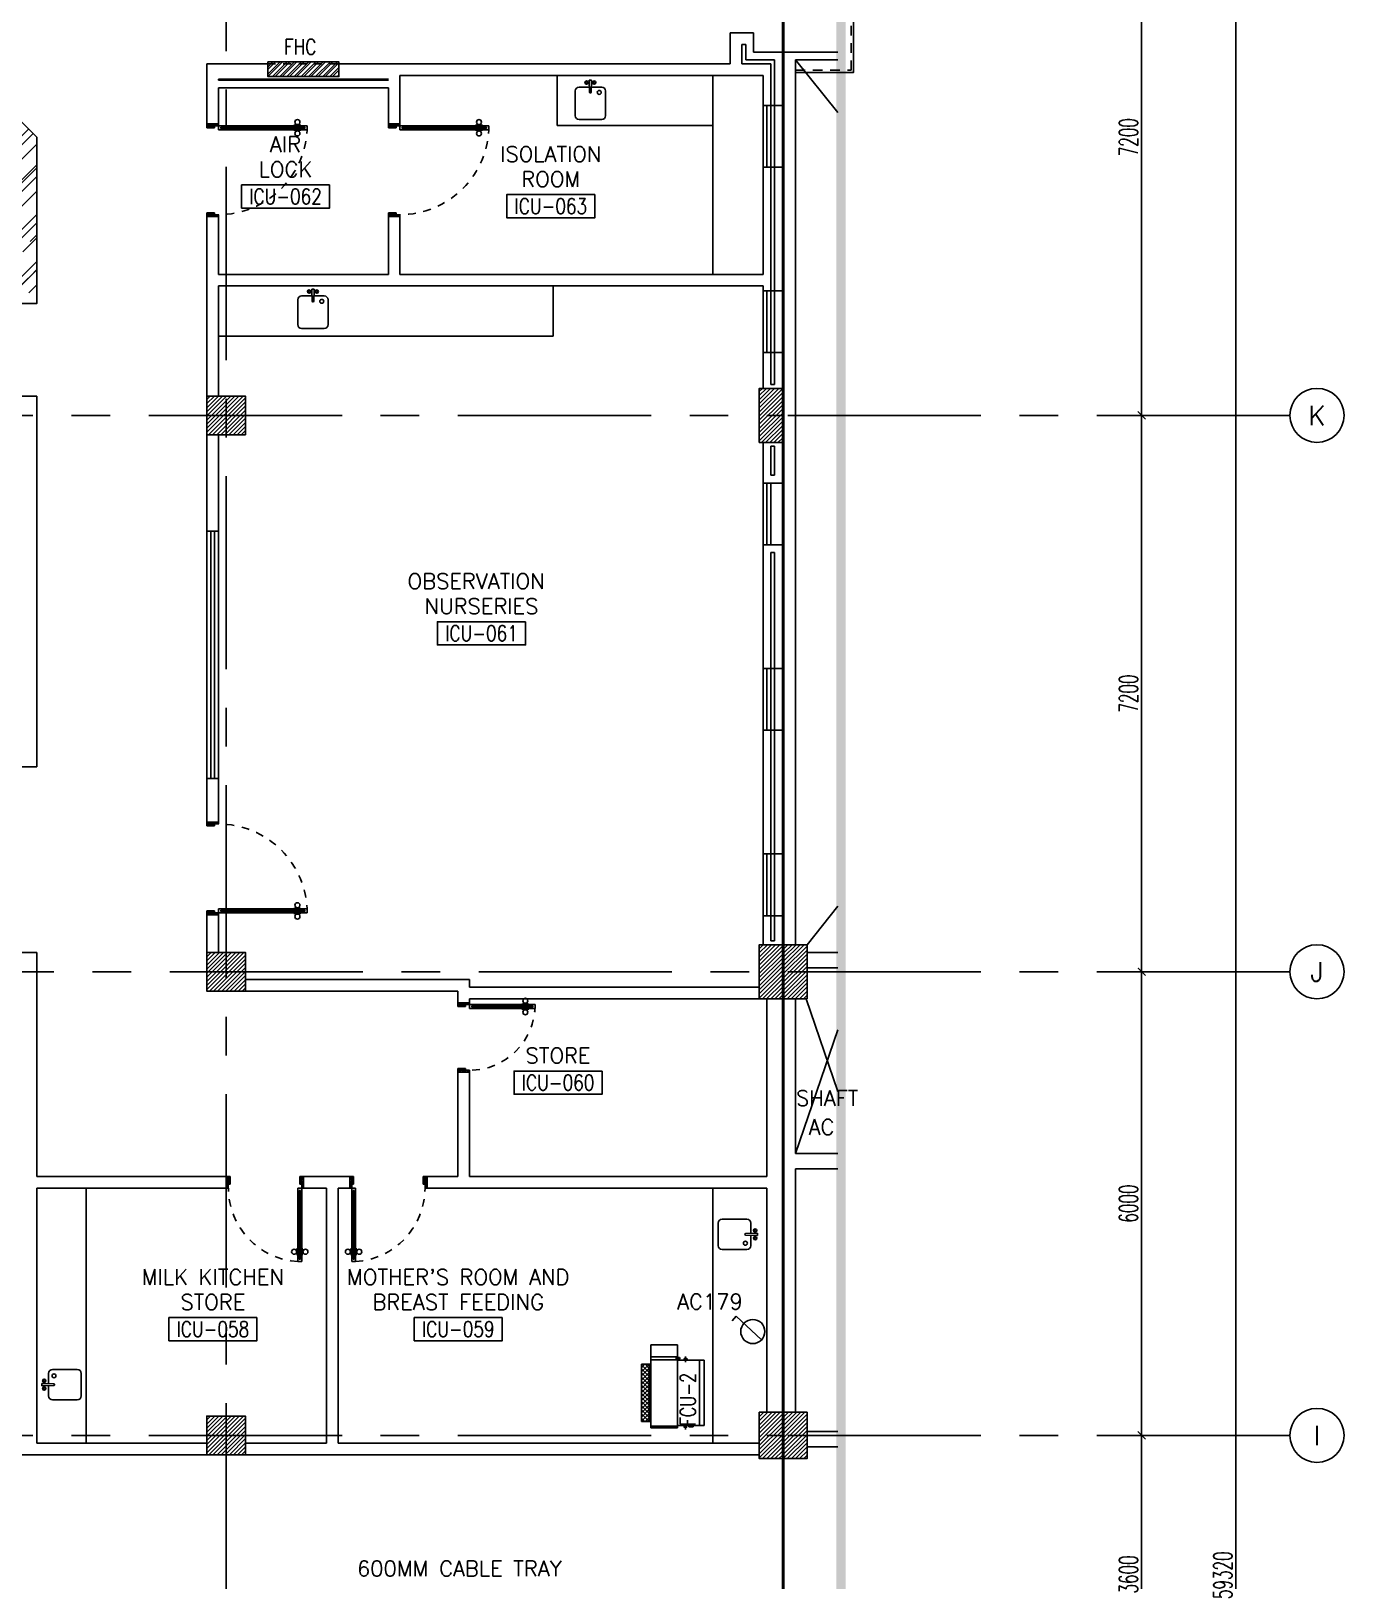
# Model space of a CAD drawing. Extents: x -0.4 to 91.9, y -1.1 to 78.4.
# Drawn here: x 74.86 to 91.86, y 35.1 to 55.15 of the extents above; entities that cross this region are included whole.
import ezdxf
from ezdxf.enums import TextEntityAlignment as Align

# ---------------------------------------------------------------- set-up
doc = ezdxf.new("R2010")
doc.units = 0
doc.header["$MEASUREMENT"] = 0
doc.header["$PDMODE"] = 34
for name, pattern in [('CENTER2', [1.125, 0.75, -0.125, 0.125, -0.125]), ('CENTERX2', [4, 2.5, -0.5, 0.5, -0.5]), ('HIDDEN', [0.375, 0.25, -0.125]), ('HIDDEN2', [0.1875, 0.125, -0.0625])]:
    doc.linetypes.add(name, pattern=pattern)
doc.layers.get('0').update_dxf_attribs({"color": 11, "linetype": 'CONTINUOUS'})
doc.layers.get('DEFPOINTS').update_dxf_attribs({"color": 11, "linetype": 'CONTINUOUS'})
for name, color, linetype in [('AX-CR', 11, 'CONTINUOUS'), ('AX-DIM', 11, 'CONTINUOUS'), ('AX-TXT', 11, 'CONTINUOUS'), ('AXES', 11, 'CENTERX2'), ('COL', 11, 'CONTINUOUS'), ('COUNTER', 11, 'CONTINUOUS'), ('DOOR', 11, 'CONTINUOUS'), ('E-SOCKETS', 4, 'CONTINUOUS'), ('E-TRAY', 2, 'CONTINUOUS'), ('ELEV', 11, 'CONTINUOUS'), ('FCU', 7, 'CONTINUOUS'), ('FHC', 11, 'CONTINUOUS'), ('HAT', 11, 'CONTINUOUS'), ('INSUL', 11, 'CONTINUOUS'), ('NON-MEDICAL', 11, 'CONTINUOUS'), ('RM-BOX', 11, 'CONTINUOUS'), ('RM-NAME', 11, 'CONTINUOUS'), ('RM-NO', 11, 'CONTINUOUS'), ('ROOF', 11, 'CONTINUOUS'), ('SHAFT', 11, 'CONTINUOUS'), ('STR', 11, 'CONTINUOUS'), ('TEXTN', 2, 'CONTINUOUS'), ('WALL', 11, 'CONTINUOUS'), ('WIN', 11, 'CONTINUOUS')]:
    doc.layers.add(name, color=color, linetype=linetype)
doc.styles.add('ROMANS', font='ROMANS.shx', dxfattribs={"width": 0.6})
doc.dimstyles.new('STANDARD in', dxfattribs={"dimtxt": 0.24, "dimasz": 0.1, "dimexe": 0.07, "dimexo": 0.05, "dimgap": 0.05, "dimtad": 1, "dimdec": 0, "dimlfac": 1000, "dimzin": 0, "dimdsep": 46, "dimtxsty": 'ROMANS', "dimblk": 'ARCHTICK', "dimcen": 0.05, "dimdle": 0.05, "dimclrd": 7, "dimclre": 7, "dimclrt": 2, "dimadec": 0, "dimazin": 0, "dimtfac": 1, "dimtdec": 0, "dimtmove": 2, "dimatfit": 3, "dimldrblk": 'ARCHTICK', "dimfxl": 0, "dimtolj": 1, "dimtzin": 0, "dimarcsym": 0})

# ---------------------------------------------------------------- blocks, each defined once
blk = doc.blocks.new('*X14')
at = {"color": 0}
for p, q in [((84179, 155509), (84660, 155990)), ((84179, 155562), (84607, 155990)), ((84179, 155615), (84554, 155990)), ((84179, 155668), (84501, 155990)), ((84179, 155721), (84448, 155990)), ((84179, 155774), (84395, 155990)), ((84179, 155827), (84342, 155990)), ((84179, 155880), (84289, 155990)), ((84179, 155933), (84236, 155990)), ((84179, 155986), (84183, 155990)), ((84213, 155490), (84679, 155956)), ((84266, 155490), (84679, 155903)), ((84319, 155490), (84679, 155850)), ((84372, 155490), (84679, 155796)), ((84426, 155490), (84679, 155743)), ((84479, 155490), (84679, 155690)), ((84532, 155490), (84679, 155637)), ((84585, 155490), (84679, 155584)), ((84638, 155490), (84679, 155531))]:
    blk.add_line(p, q, dxfattribs=at)
blk = doc.blocks.new('COL50')
at = {"layer": 'COL'}
blk.add_lwpolyline([(-250, 250), (-250, -250), (250, -250), (250, 250)], close=True, dxfattribs=at)
blk = doc.blocks.new('*X13')
at = {"color": 0}
for p, q in [((84179, 162721), (84648, 163190)), ((84179, 162774), (84595, 163190)), ((84179, 162827), (84542, 163190)), ((84179, 162880), (84489, 163190)), ((84179, 162933), (84436, 163190)), ((84179, 162986), (84383, 163190)), ((84179, 163039), (84330, 163190)), ((84179, 163092), (84277, 163190)), ((84179, 163145), (84224, 163190)), ((84201, 162690), (84679, 163168)), ((84254, 162690), (84679, 163115)), ((84307, 162690), (84679, 163062)), ((84360, 162690), (84679, 163009)), ((84413, 162690), (84679, 162956)), ((84466, 162690), (84679, 162903)), ((84519, 162690), (84679, 162850)), ((84572, 162690), (84679, 162797)), ((84625, 162690), (84679, 162744))]:
    blk.add_line(p, q, dxfattribs=at)
blk = doc.blocks.new('*X16')
at = {"color": 0}
for p, q in [((84179, 149516), (84653, 149990)), ((84179, 149569), (84600, 149990)), ((84179, 149622), (84547, 149990)), ((84179, 149675), (84494, 149990)), ((84179, 149728), (84441, 149990)), ((84179, 149781), (84388, 149990)), ((84179, 149834), (84335, 149990)), ((84179, 149887), (84282, 149990)), ((84179, 149940), (84229, 149990)), ((84206, 149490), (84679, 149963)), ((84259, 149490), (84679, 149910)), ((84312, 149490), (84679, 149857)), ((84365, 149490), (84679, 149804)), ((84418, 149490), (84679, 149751)), ((84471, 149490), (84679, 149698)), ((84524, 149490), (84679, 149645)), ((84577, 149490), (84679, 149592)), ((84630, 149490), (84679, 149539))]:
    blk.add_line(p, q, dxfattribs=at)
blk = doc.blocks.new('RM1')
at = {"layer": 'RM-BOX'}
blk.add_lwpolyline([(570, -200), (-570, -200), (-570, -500), (570, -500)], close=True, dxfattribs=at)
at = {"layer": 'RM-NAME', "style": 'ROMANS'}
for tag, p in [('ROOMNAME1', (0, 324)), ('ROOMNAME2', (0, 0))]:
    blk.add_attdef(tag, text='', height=200, dxfattribs=at).set_placement(p, align=Align.MIDDLE)
at = {"layer": 'RM-NO', "style": 'ROMANS', "width": 0.8}
blk.add_attdef('ROOMNO', text='', height=200, dxfattribs=at).set_placement((0, -350), align=Align.MIDDLE)
blk = doc.blocks.new('_ARCHTICK')
at = {"color": 0, "linetype": 'ByBlock', "const_width": 0.15}
blk.add_lwpolyline([(-0.5, -0.5), (0.5, 0.5)], dxfattribs=at)
blk = doc.blocks.new('*D143')
at = {"layer": 'AX-DIM', "color": 7, "lineweight": -2, "ltscale": 0.3}
for p, q in [((88.617, 64.82), (90.53, 64.82)), ((90.46, 64.87), (90.46, 5.45)), ((86.18, 5.5), (90.53, 5.5))]:
    blk.add_line(p, q, dxfattribs=at)
at = {"layer": 'DEFPOINTS', "color": 0, "ltscale": 0.3}
for p in [(88.567, 64.82), (86.13, 5.5), (90.46, 5.5)]:
    blk.add_point(p, dxfattribs=at)
at = {"layer": 'AX-DIM', "color": 7, "lineweight": -2, "ltscale": 0.3, "xscale": 0.1, "yscale": 0.1, "zscale": 0.1}
for p, rotation in [((90.46, 64.82), 90), ((90.46, 5.5), 270)]:
    blk.add_blockref('_ARCHTICK', p, dxfattribs=dict(at, rotation=rotation))
at = {"layer": 'AX-DIM', "color": 2, "ltscale": 0.3, "insert": (90.29, 35.16), "char_height": 0.24, "attachment_point": 5, "rotation": 90, "style": 'ROMANS'}
blk.add_mtext('\\A1;59320', dxfattribs=at)
blk = doc.blocks.new('*D138')
at = {"layer": 'AX-DIM', "color": 7, "lineweight": -2, "ltscale": 0.3}
for p, q in [((88.89, 42.97), (89.31, 42.97)), ((89.24, 43.02), (89.24, 36.92)), ((88.89, 36.97), (89.31, 36.97))]:
    blk.add_line(p, q, dxfattribs=at)
at = {"layer": 'DEFPOINTS', "color": 0, "ltscale": 0.3}
for p in [(88.84, 42.97), (88.84, 36.97), (89.24, 36.97)]:
    blk.add_point(p, dxfattribs=at)
at = {"layer": 'AX-DIM', "color": 7, "lineweight": -2, "ltscale": 0.3, "xscale": 0.1, "yscale": 0.1, "zscale": 0.1}
for p, rotation in [((89.24, 42.97), 90), ((89.24, 36.97), 270)]:
    blk.add_blockref('_ARCHTICK', p, dxfattribs=dict(at, rotation=rotation))
at = {"layer": 'AX-DIM', "color": 2, "ltscale": 0.3, "insert": (89.07, 39.97), "char_height": 0.24, "attachment_point": 5, "rotation": 90, "style": 'ROMANS'}
blk.add_mtext('\\A1;6000', dxfattribs=at)
blk = doc.blocks.new('AXR')
at = {"layer": 'AX-CR'}
blk.add_circle((350, 0), 350, dxfattribs=at)
at = {"layer": 'AX-TXT', "style": 'ROMANS'}
blk.add_attdef('AX', text='', height=250, dxfattribs=at).set_placement((350, 0), align=Align.MIDDLE)
blk = doc.blocks.new('*D134')
at = {"layer": 'AX-DIM', "color": 7, "lineweight": -2, "ltscale": 0.3}
for p, q in [((88.89, 36.97), (89.31, 36.97)), ((89.24, 37.02), (89.24, 33.32)), ((88.89, 33.37), (89.31, 33.37))]:
    blk.add_line(p, q, dxfattribs=at)
at = {"layer": 'DEFPOINTS', "color": 0, "ltscale": 0.3}
for p in [(88.84, 36.97), (88.84, 33.37), (89.24, 33.37)]:
    blk.add_point(p, dxfattribs=at)
at = {"layer": 'AX-DIM', "color": 7, "lineweight": -2, "ltscale": 0.3, "xscale": 0.1, "yscale": 0.1, "zscale": 0.1}
for p, rotation in [((89.24, 36.97), 90), ((89.24, 33.37), 270)]:
    blk.add_blockref('_ARCHTICK', p, dxfattribs=dict(at, rotation=rotation))
at = {"layer": 'AX-DIM', "color": 2, "ltscale": 0.3, "insert": (89.07, 35.17), "char_height": 0.24, "attachment_point": 5, "rotation": 90, "style": 'ROMANS'}
blk.add_mtext('\\A1;3600', dxfattribs=at)
blk = doc.blocks.new('*D131')
at = {"layer": 'AX-DIM', "color": 7, "lineweight": -2, "ltscale": 0.3}
for p, q in [((88.89, 57.37), (89.31, 57.37)), ((89.24, 57.42), (89.24, 50.12)), ((88.89, 50.17), (89.31, 50.17))]:
    blk.add_line(p, q, dxfattribs=at)
at = {"layer": 'DEFPOINTS', "color": 0, "ltscale": 0.3}
for p in [(88.84, 57.37), (88.84, 50.17), (89.24, 50.17)]:
    blk.add_point(p, dxfattribs=at)
at = {"layer": 'AX-DIM', "color": 7, "lineweight": -2, "ltscale": 0.3, "xscale": 0.1, "yscale": 0.1, "zscale": 0.1}
for p, rotation in [((89.24, 57.37), 90), ((89.24, 50.17), 270)]:
    blk.add_blockref('_ARCHTICK', p, dxfattribs=dict(at, rotation=rotation))
at = {"layer": 'AX-DIM', "color": 2, "ltscale": 0.3, "insert": (89.07, 53.77), "char_height": 0.24, "attachment_point": 5, "rotation": 90, "style": 'ROMANS'}
blk.add_mtext('\\A1;7200', dxfattribs=at)
blk = doc.blocks.new('*D130')
at = {"layer": 'AX-DIM', "color": 7, "lineweight": -2, "ltscale": 0.3}
for p, q in [((88.89, 50.17), (89.31, 50.17)), ((89.24, 50.22), (89.24, 42.92)), ((88.89, 42.97), (89.31, 42.97))]:
    blk.add_line(p, q, dxfattribs=at)
at = {"layer": 'DEFPOINTS', "color": 0, "ltscale": 0.3}
for p in [(88.84, 50.17), (88.84, 42.97), (89.24, 42.97)]:
    blk.add_point(p, dxfattribs=at)
at = {"layer": 'AX-DIM', "color": 7, "lineweight": -2, "ltscale": 0.3, "xscale": 0.1, "yscale": 0.1, "zscale": 0.1}
for p, rotation in [((89.24, 50.17), 90), ((89.24, 42.97), 270)]:
    blk.add_blockref('_ARCHTICK', p, dxfattribs=dict(at, rotation=rotation))
at = {"layer": 'AX-DIM', "color": 2, "ltscale": 0.3, "insert": (89.07, 46.57), "char_height": 0.24, "attachment_point": 5, "rotation": 90, "style": 'ROMANS'}
blk.add_mtext('\\A1;7200', dxfattribs=at)
blk = doc.blocks.new('DOOR90')
at = {"layer": 'DOOR', "color": 0, "linetype": 'ByBlock'}
for p, q in [((-150, 0), (-150, -25)), ((-150, 0), (0, 0)), ((0, -50), (0, 0)), ((-1000, -25), (-1000, -75)), ((-1000, -75), (-1000, -25)), ((-950, -25), (-1000, -25)), ((-950, -75), (-1000, -75)), ((-970, -42), (-970, -58)), ((-950, -42), (-970, -42)), ((-950, -58), (-970, -58)), ((-950, -25), (-950, -42)), ((-950, -58), (-950, -75)), ((-918, -25), (-918, -18)), ((-828, -18), (-918, -18)), ((-918, -75), (-918, -82)), ((-828, -82), (-918, -82)), ((-905, -18), (-905, -9)), ((-905, -9), (-840, -9)), ((-905, -18), (-840, -18)), ((-905, -82), (-905, -91)), ((-905, -82), (-840, -82)), ((-905, -91), (-840, -91)), ((-840, -18), (-840, -9)), ((-840, -82), (-840, -91)), ((-828, -25), (-828, -18)), ((-828, -75), (-828, -82)), ((-200, -42), (-200, -25)), ((-200, -25), (-150, -25)), ((-180, -42), (-200, -42)), ((-200, -75), (-200, -58)), ((-200, -58), (-180, -58)), ((-150, -75), (-200, -75)), ((-180, -58), (-180, -42)), ((-150, -75), (-150, -25)), ((-150, -25), (-100, -25)), ((-100, -25), (-100, -50)), ((-100, -50), (0, -50)), ((-150, -900), (-150, -875)), ((-150, -875), (-100, -875)), ((0, -900), (-150, -900)), ((-150, -900), (0, -900)), ((-100, -850), (0, -850)), ((-100, -875), (-100, -850)), ((0, -850), (0, -900))]:
    blk.add_line(p, q, dxfattribs=at)
at = {"layer": 'DOOR', "color": 9, "linetype": 'ByBlock'}
for p, q in [((0, -50), (-114, 0)), ((0, -50), (-40, 0)), ((0, -50), (-100, -37)), ((0, -850), (-114, -900)), ((0, -850), (-100, -863)), ((0, -850), (-40, -900))]:
    blk.add_line(p, q, dxfattribs=at)
at = {"layer": 'DOOR', "linetype": 'ByBlock'}
for p, q in [((-200, -25), (-950, -25)), ((-200, -42), (-950, -42)), ((-200, -58), (-950, -58)), ((-950, -75), (-200, -75))]:
    blk.add_line(p, q, dxfattribs=at)
at = {"layer": 'DOOR', "color": 0, "linetype": 'ByBlock'}
for centre in [(-873, 24), (-873, -124)]:
    blk.add_circle(centre, 32.4, dxfattribs=at)
at = {"layer": 'DOOR', "color": 9, "linetype": 'ByBlock'}
for centre, radius, start, end in [((0, -50), 154, 161.1053, 166.2858), ((0, -50), 134, 158.1598, 169.28), ((0, -50), 94.4, 148.0182, 180), ((0, -50), 74.4, 137.7764, 180), ((0, -50), 114, 154.0838, 167.3774), ((0, -50), 54.4, 113.2074, 180), ((0, -50), 34.4, 90, 180), ((0, -50), 14.4, 90, 180), ((0, -850), 154, 193.7142, 198.8947), ((0, -850), 134, 190.72, 201.8402), ((0, -850), 94.4, 180, 211.9818), ((0, -850), 74.4, 180, 222.2236), ((0, -850), 54.4, 180, 246.7926), ((0, -850), 34.4, 180, 270), ((0, -850), 14.4, 180, 270)]:
    blk.add_arc(centre, radius, start, end, dxfattribs=at)
at = {"layer": 'DOOR', "linetype": 'HIDDEN', "ltscale": 0.5}
blk.add_arc((-150, -25), 850, 180, 270, dxfattribs=at)
blk = doc.blocks.new('C5V')
at = {"layer": 'HAT'}
h = blk.add_hatch(dxfattribs=at)
h.set_pattern_fill('ANSI31', color=256, scale=300, style=0)
h.set_pattern_definition([(45, (-249196.182, -54711.005), (-26.5165043, 26.5165043), [])])
h.paths.add_polyline_path([(-20, 600), (-320, 600), (-320, 300), (-20, 300)])
h.paths.add_polyline_path([(-20, 300), (-320, 300), (-320, 0), (-20, 0)])
h = blk.add_hatch(dxfattribs=at)
h.set_pattern_fill('ANSI31', color=256, scale=300, style=0)
h.set_pattern_definition([(45, (-248876.182, -54711.005), (-26.5165043, 26.5165043), [])])
h.paths.add_polyline_path([(300, 600), (0, 600), (0, 300), (300, 300)])
h.paths.add_polyline_path([(300, 300), (0, 300), (0, 0), (300, 0)])
at = {"layer": 'COL'}
for points in [[(-20, 600), (-20, 0), (-320, 0), (-320, 600)], [(300, 600), (300, 0), (0, 0), (0, 600)]]:
    blk.add_lwpolyline(points, close=True, dxfattribs=at)
blk = doc.blocks.new('C11')
at = {"layer": 'HAT'}
h = blk.add_hatch(dxfattribs=at)
h.set_pattern_fill('ANSI31', color=256, scale=300, style=0)
h.set_pattern_definition([(45, (-248556.182, -75061.005), (-26.5165043, 26.5165043), [])])
h.paths.add_polyline_path([(300, 700), (0, 700), (0, 350), (300, 350)])
h.paths.add_polyline_path([(300, 350), (0, 350), (0, 0), (300, 0)])
at = {"layer": 'COL'}
blk.add_lwpolyline([(300, 700), (300, 0), (0, 0), (0, 700)], close=True, dxfattribs=at)
blk = doc.blocks.new('C11D')
at = {"layer": 'COL', "linetype": 'ByBlock'}
for p in [(-320, 0), (0, 0)]:
    blk.add_blockref('C11', p, dxfattribs=at)
blk = doc.blocks.new('DOOR-10')
at = {"layer": 'DOOR', "color": 0, "linetype": 'ByBlock'}
for p, q in [((-83, 1005), (-92, 1005)), ((-92, 1005), (-92, 940)), ((-76, 1018), (-83, 1018)), ((-83, 928), (-83, 1018)), ((-83, 1005), (-83, 940)), ((-26, 1100), (-76, 1100)), ((-76, 1100), (-26, 1100)), ((-76, 1050), (-76, 1100)), ((-59, 1050), (-76, 1050)), ((-43, 1070), (-59, 1070)), ((-59, 1050), (-59, 1070)), ((-43, 1050), (-43, 1070)), ((-26, 1050), (-43, 1050)), ((-26, 1050), (-26, 1100)), ((-26, 1018), (-18, 1018)), ((-18, 928), (-18, 1018)), ((-18, 1005), (-9, 1005)), ((-18, 1005), (-18, 940)), ((-9, 1005), (-9, 940)), ((-83, 940), (-92, 940)), ((-76, 928), (-83, 928)), ((-26, 928), (-18, 928)), ((-18, 940), (-9, 940)), ((-1001, 0), (-1001, 150)), ((-1001, 150), (-976, 150)), ((-1001, 150), (-1001, 0)), ((-951, 0), (-1001, 0)), ((-976, 150), (-976, 100)), ((-976, 100), (-951, 100)), ((-951, 100), (-951, 0)), ((-76, 200), (-59, 200)), ((-76, 150), (-76, 200)), ((-76, 150), (-26, 150)), ((-59, 200), (-59, 180)), ((-59, 180), (-43, 180)), ((-51, 100), (-51, 0)), ((-26, 100), (-51, 100)), ((-51, 0), (-1, 0)), ((-43, 200), (-26, 200)), ((-43, 180), (-43, 200)), ((-26, 200), (-26, 150)), ((-1, 150), (-26, 150)), ((-26, 150), (-26, 100))]:
    blk.add_line(p, q, dxfattribs=at)
at = {"layer": 'DOOR', "linetype": 'ByBlock'}
for p, q in [((-76, 1050), (-76, 200)), ((-59, 200), (-59, 1050)), ((-43, 200), (-43, 1050)), ((-26, 200), (-26, 1050))]:
    blk.add_line(p, q, dxfattribs=at)
at = {"layer": 'DOOR', "color": 9, "linetype": 'ByBlock'}
for p, q in [((-951, 0), (-1001, 114)), ((-951, 0), (-1001, 40)), ((-951, 0), (-964, 100)), ((-51, 0), (-1, 114)), ((-51, 0), (-37, 100)), ((-51, 0), (-1, 40)), ((-1, 0), (-1, 150))]:
    blk.add_line(p, q, dxfattribs=at)
at = {"layer": 'DOOR', "color": 0, "linetype": 'ByBlock'}
for centre in [(-124, 973), (23, 973)]:
    blk.add_circle(centre, 32.4, dxfattribs=at)
at = {"layer": 'DOOR', "linetype": 'HIDDEN', "ltscale": 0.5}
blk.add_arc((-23, 149), 952, 93.1482, 179.9482, dxfattribs=at)
at = {"layer": 'DOOR', "color": 9, "linetype": 'ByBlock'}
for centre, radius, start, end in [((-951, 0), 154, 103.7142, 108.8947), ((-951, 0), 134, 100.72, 111.8402), ((-951, 0), 94.4, 90, 121.9818), ((-951, 0), 74.4, 90, 132.2236), ((-951, 0), 54.4, 90, 156.7926), ((-951, 0), 34.4, 90, 180), ((-951, 0), 14.4, 90, 180), ((-51, 0), 94.4, 58.0182, 90), ((-51, 0), 74.4, 47.7764, 90), ((-51, 0), 54.4, 23.2074, 90), ((-51, 0), 34.4, 0, 90), ((-51, 0), 14.4, 0, 90), ((-51, 0), 134, 68.1598, 79.28), ((-51, 0), 114, 64.0838, 77.3774), ((-51, 0), 154, 71.1053, 76.2858)]:
    blk.add_arc(centre, radius, start, end, dxfattribs=at)
blk = doc.blocks.new('DOOR100')
at = {"layer": 'DOOR', "color": 0, "linetype": 'ByBlock'}
for p, q in [((-82, 1205), (-91, 1205)), ((-91, 1205), (-91, 1140)), ((-75, 1218), (-82, 1218)), ((-82, 1128), (-82, 1218)), ((-82, 1205), (-82, 1140)), ((-25, 1300), (-75, 1300)), ((-75, 1300), (-25, 1300)), ((-75, 1250), (-75, 1300)), ((-58, 1250), (-75, 1250)), ((-42, 1270), (-58, 1270)), ((-58, 1250), (-58, 1270)), ((-42, 1250), (-42, 1270)), ((-25, 1250), (-42, 1250)), ((-25, 1250), (-25, 1300)), ((-25, 1218), (-18, 1218)), ((-18, 1128), (-18, 1218)), ((-18, 1205), (-9, 1205)), ((-18, 1205), (-18, 1140)), ((-9, 1205), (-9, 1140)), ((-82, 1140), (-91, 1140)), ((-75, 1128), (-82, 1128)), ((-25, 1128), (-18, 1128)), ((-18, 1140), (-9, 1140)), ((-1200, 0), (-1200, 150)), ((-1200, 150), (-1175, 150)), ((-1200, 150), (-1200, 0)), ((-1150, 0), (-1200, 0)), ((-1175, 150), (-1175, 100)), ((-1175, 100), (-1150, 100)), ((-1150, 100), (-1150, 0)), ((-75, 200), (-58, 200)), ((-75, 150), (-75, 200)), ((-75, 150), (-25, 150)), ((-58, 200), (-58, 180)), ((-58, 180), (-42, 180)), ((-50, 100), (-50, 0)), ((-25, 100), (-50, 100)), ((-50, 0), (0, 0)), ((-42, 200), (-25, 200)), ((-42, 180), (-42, 200)), ((-25, 200), (-25, 150)), ((0, 150), (-25, 150)), ((-25, 150), (-25, 100)), ((0, 150), (0, 0))]:
    blk.add_line(p, q, dxfattribs=at)
at = {"layer": 'DOOR', "linetype": 'ByBlock'}
for p, q in [((-75, 1250), (-75, 200)), ((-58, 200), (-58, 1250)), ((-42, 200), (-42, 1250)), ((-25, 200), (-25, 1250)), ((0, 0), (0, 150))]:
    blk.add_line(p, q, dxfattribs=at)
at = {"layer": 'DOOR', "color": 9, "linetype": 'ByBlock'}
for p, q in [((-1150, 0), (-1200, 114)), ((-1150, 0), (-1200, 40)), ((-1150, 0), (-1163, 100)), ((-50, 0), (0, 114)), ((-50, 0), (-37, 100)), ((-50, 0), (0, 40))]:
    blk.add_line(p, q, dxfattribs=at)
at = {"layer": 'DOOR', "color": 0, "linetype": 'ByBlock'}
for centre in [(-124, 1173), (24, 1173)]:
    blk.add_circle(centre, 32.4, dxfattribs=at)
at = {"layer": 'DOOR', "linetype": 'HIDDEN', "ltscale": 0.5}
blk.add_arc((-25, 150), 1150, 90, 180.0001, dxfattribs=at)
at = {"layer": 'DOOR', "color": 9, "linetype": 'ByBlock'}
for centre, radius, start, end in [((-1150, 0), 154, 103.7142, 108.8947), ((-1150, 0), 134, 100.72, 111.8402), ((-1150, 0), 94.4, 90, 121.9818), ((-1150, 0), 74.4, 90, 132.2236), ((-1150, 0), 54.4, 90, 156.7926), ((-1150, 0), 34.4, 90, 180), ((-1150, 0), 14.4, 90, 180), ((-50, 0), 94.4, 58.0182, 90), ((-50, 0), 74.4, 47.7764, 90), ((-50, 0), 54.4, 23.2074, 90), ((-50, 0), 34.4, 0, 90), ((-50, 0), 14.4, 0, 90), ((-50, 0), 134, 68.1598, 79.28), ((-50, 0), 114, 64.0838, 77.3774), ((-50, 0), 154, 71.1053, 76.2858)]:
    blk.add_arc(centre, radius, start, end, dxfattribs=at)
blk = doc.blocks.new('*X190')
at = {"color": 0}
for p, q in [((16890, -2467), (16943, -2414)), ((16890, -2520), (16990, -2420)), ((16990, -2565), (16890, -2465)), ((16890, -2573), (16990, -2473)), ((16990, -2619), (16890, -2519)), ((16890, -2626), (16990, -2526)), ((16990, -2672), (16890, -2572)), ((16890, -2679), (16990, -2579)), ((16990, -2512), (16892, -2414)), ((16990, -2459), (16945, -2414)), ((16990, -2725), (16890, -2625)), ((16890, -2732), (16990, -2632)), ((16990, -2778), (16890, -2678)), ((16890, -2785), (16990, -2685)), ((16990, -2831), (16890, -2731)), ((16890, -2838), (16990, -2738)), ((16990, -2884), (16890, -2784)), ((16890, -2891), (16990, -2791)), ((16990, -2937), (16890, -2837)), ((16890, -2944), (16990, -2844)), ((16990, -2990), (16890, -2890)), ((16890, -2997), (16990, -2897)), ((16990, -3043), (16890, -2943)), ((16890, -3050), (16990, -2950)), ((16990, -3096), (16890, -2996)), ((16890, -3103), (16990, -3003)), ((16990, -3149), (16890, -3049)), ((16944, -3155), (16890, -3102)), ((16892, -3155), (16990, -3056)), ((16945, -3155), (16990, -3109))]:
    blk.add_line(p, q, dxfattribs=at)
blk = doc.blocks.new('WHE06')
at = {"color": 2}
for p, q in [((689, 621), (346, 621)), ((346, 621), (346, 469)), ((689, 469), (689, 621)), ((60, -422), (60, 422)), ((212, 437), (269, 437)), ((232, 452), (232, 422)), ((232, 452), (252, 452)), ((242, 472), (242, 399)), ((252, 452), (252, 422)), ((305, 448), (373, 448)), ((321, 458), (321, 438)), ((321, 458), (346, 458)), ((321, 438), (346, 438)), ((346, 430), (689, 430)), ((811, 371), (689, 371)), ((711, -371), (711, 371)), ((811, -371), (811, 371)), ((242, -472), (242, -399)), ((811, -371), (689, -371)), ((142, -437), (142, -422)), ((142, -437), (197, -437)), ((197, -437), (197, -422)), ((221, -437), (269, -437)), ((232, -452), (232, -422)), ((232, -452), (252, -452)), ((252, -452), (252, -422)), ((346, -430), (689, -430))]:
    blk.add_line(p, q, dxfattribs=at)
at = {"color": 6}
for p, q in [((0, -422), (0, 422)), ((0, 422), (346, 422)), ((346, 469), (346, -451)), ((689, 469), (346, 469)), ((689, -451), (689, 469)), ((0, -422), (346, -422)), ((346, -451), (689, -451))]:
    blk.add_line(p, q, dxfattribs=at)
at = {"color": 2}
blk.add_blockref('*X190', (-16179, 2784), dxfattribs=at)

msp = doc.modelspace()

# ---------------------------------------------------------------- hatches: boundary and pattern name
at = {"layer": 'COUNTER', "linetype": 'ByBlock'}
h = msp.add_hatch(dxfattribs=at)
h.set_pattern_fill('AR-RROOF', color=11, scale=0.32, angle=45, style=0)
h.set_pattern_definition([(45, (-275968.1855, -57293.01293), (0.27152900398, 0.72407734394), [4.8, -0.64, 1.6, -0.32]), (45, (-275967.9977, -57292.59885), (-0.52721881605, 0.0746704761), [0.96, -0.1056, 1.92, -0.24]), (45, (-275968.2647, -57292.70746), (1.02502199, 1.32822937778), [2.56, -0.448, 1.28, -0.32])])
h.paths.add_polyline_path([(73.99, 54.72), (72.24, 54.72), (72.24, 54.12), (73.74, 54.12), (74.34, 53.52), (74.34, 51.62), (74.94, 51.62), (74.94, 53.77)])
at = {"layer": 'FHC', "linetype": 'ByBlock', "ltscale": 0.3}
h = msp.add_hatch(dxfattribs=at)
h.set_pattern_fill('ANSI32', color=11, scale=0.175, style=0)
h.set_pattern_definition([(45, (-154.26618, 23.503995), (-0.046403883, 0.046403883), []), (45, (-154.235246, 23.503995), (-0.046403883, 0.046403883), [])])
h.paths.add_polyline_path([(78.85, 54.555), (78.85, 54.745), (77.93, 54.745), (77.93, 54.555)])
h.paths.add_polyline_path([(77.7174, 54.1339), (77.7174, 54.5547), (77.9799, 54.5547), (77.9799, 54.1339)], flags=9)

# ---------------------------------------------------------------- linework, layer by layer
at = {"layer": 'AXES'}
for p, q in [((84.59, -1.1143), (84.59, 77.3484)), ((84.61, -1.1143), (84.61, 77.3484)), ((77.39, -1.1143), (77.39, 59.47)), ((68.39, 50.17), (84.61, 50.17)), ((91.1596, 50.17), (84.34, 50.17)), ((91.1596, 42.97), (68.39, 42.97)), ((91.1596, 42.97), (84.34, 42.97)), ((68.39, 36.97), (84.59, 36.97)), ((91.1596, 36.97), (84.34, 36.97))]:
    msp.add_line(p, q, dxfattribs=at)
at = {"layer": 'COUNTER', "linetype": 'ByBlock'}
msp.add_lwpolyline([(74.34, 51.62), (74.34, 53.52), (73.74, 54.12), (72.24, 54.12), (72.24, 54.72), (73.99, 54.72), (74.94, 53.77), (74.94, 51.62)], close=True, dxfattribs=at)
at = {"layer": 'E-SOCKETS'}
for p, q in [((83.9936, 38.5131), (83.9391, 38.4545)), ((84.3214, 38.2079), (83.9936, 38.5131))]:
    msp.add_line(p, q, dxfattribs=at)
msp.add_circle((84.2071, 38.3143), 0.1562, dxfattribs=at)
at = {"layer": 'ELEV', "linetype": 'CENTER2', "const_width": 0.12}
msp.add_lwpolyline([(85.3496, 3.7939), (85.3496, 67.6321)], dxfattribs=at)
at = {"layer": 'FHC', "color": 250, "linetype": 'HIDDEN', "ltscale": 0.25}
msp.add_line((77.93, 54.72), (78.85, 54.72), dxfattribs=at)
at = {"layer": 'FHC', "linetype": 'ByBlock', "ltscale": 0.3}
msp.add_lwpolyline([(77.93, 54.745), (78.85, 54.745), (78.85, 54.555), (77.93, 54.555)], close=True, dxfattribs=at)
at = {"layer": 'INSUL'}
for p, q in [((84.065, 54.97), (84.065, 54.72)), ((84.115, 54.97), (84.065, 54.97)), ((84.115, 54.97), (84.115, 54.77)), ((84.115, 54.77), (84.49, 54.77)), ((84.49, 54.77), (84.49, 50.57)), ((84.065, 54.72), (84.44, 54.72)), ((84.44, 54.72), (84.44, 50.57)), ((84.44, 50.57), (84.49, 50.57)), ((84.44, 49.77), (84.49, 49.77)), ((84.44, 49.77), (84.44, 49.395)), ((84.49, 49.77), (84.49, 49.395)), ((84.44, 49.395), (84.49, 49.395)), ((84.44, 48.395), (84.49, 48.395)), ((84.44, 48.395), (84.44, 43.37)), ((84.49, 48.395), (84.49, 43.37)), ((84.44, 43.37), (84.49, 43.37))]:
    msp.add_line(p, q, dxfattribs=at)
at = {"layer": 'NON-MEDICAL'}
for p, q in [((81.6762, 54.5719), (81.6762, 53.9219)), ((83.69, 54.5719), (83.69, 51.9969)), ((83.69, 54.5719), (83.69, 53.9219)), ((81.9086, 54.3696), (81.9086, 54.0485)), ((82.095, 54.4195), (81.9585, 54.4195)), ((82.0889, 54.5077), (82.095, 54.3524)), ((82.121, 54.5077), (82.0889, 54.5077)), ((82.121, 54.5077), (82.1149, 54.3524)), ((82.2514, 54.4195), (82.1149, 54.4195)), ((82.3013, 54.0485), (82.3013, 54.3696)), ((81.9585, 53.9986), (82.2514, 53.9986)), ((81.6762, 53.9219), (83.69, 53.9219)), ((78.4977, 51.8039), (78.5037, 51.6486)), ((78.5297, 51.8039), (78.4977, 51.8039)), ((78.5297, 51.8039), (78.5237, 51.6486)), ((81.6247, 51.8469), (81.6247, 51.1969)), ((78.3174, 51.6658), (78.3174, 51.3447)), ((78.5037, 51.7157), (78.3672, 51.7157)), ((78.6602, 51.7157), (78.5237, 51.7157)), ((78.71, 51.3447), (78.71, 51.6658)), ((77.29, 51.1969), (81.6247, 51.1969)), ((78.3672, 51.2948), (78.6602, 51.2948)), ((75.5804, 40.17), (75.5804, 36.87)), ((83.6895, 40.17), (83.6895, 36.87)), ((83.7598, 39.718), (83.7598, 39.4251)), ((84.1308, 39.7678), (83.8097, 39.7678)), ((84.1807, 39.5815), (84.1807, 39.718)), ((84.2689, 39.5875), (84.1136, 39.5815)), ((84.2689, 39.5555), (84.1136, 39.5615)), ((84.1807, 39.4251), (84.1807, 39.5615)), ((84.2689, 39.5555), (84.2689, 39.5875)), ((83.8097, 39.3752), (84.1308, 39.3752)), ((75.0931, 37.7731), (75.0931, 37.6366)), ((75.464, 37.823), (75.1429, 37.823)), ((75.5139, 37.4802), (75.5139, 37.7731)), ((75.0049, 37.6427), (75.1601, 37.6366)), ((75.0049, 37.6427), (75.0049, 37.6106)), ((75.0049, 37.6106), (75.1601, 37.6167)), ((75.0931, 37.6167), (75.0931, 37.4802)), ((75.1429, 37.4303), (75.464, 37.4303))]:
    msp.add_line(p, q, dxfattribs=at)
for centre, radius in [((82.0552, 54.4766), 0.0217), ((82.0552, 54.4766), 0.014), ((82.1547, 54.4766), 0.0217), ((82.1547, 54.4766), 0.014), ((82.2194, 54.35), 0.0255), ((78.4639, 51.7728), 0.0217), ((78.4639, 51.7728), 0.014), ((78.5635, 51.7728), 0.0217), ((78.5635, 51.7728), 0.014), ((78.6282, 51.6462), 0.0255), ((84.2378, 39.6213), 0.0217), ((84.2378, 39.5217), 0.0217), ((84.2378, 39.6213), 0.014), ((84.2378, 39.5217), 0.014), ((84.1112, 39.4571), 0.0255), ((75.0359, 37.6764), 0.0217), ((75.0359, 37.6764), 0.014), ((75.1625, 37.7411), 0.0255), ((75.0359, 37.5769), 0.0217), ((75.0359, 37.5769), 0.014)]:
    msp.add_circle(centre, radius, dxfattribs=at)
for centre, radius, start, end in [((81.9585, 54.3696), 0.0499, 90, 180), ((82.1049, 54.3524), 0.00997, 180, 0), ((82.2514, 54.3696), 0.0499, 0, 90), ((81.9585, 54.0485), 0.0499, 180, 270), ((82.2514, 54.0485), 0.0499, 270, 0), ((78.3672, 51.6658), 0.0499, 90, 180), ((78.5137, 51.6486), 0.00997, 180, 0), ((78.6602, 51.6658), 0.0499, 0, 90), ((78.3672, 51.3447), 0.0499, 180, 270), ((78.6602, 51.3447), 0.0499, 270, 0), ((83.8097, 39.718), 0.0499, 90, 180), ((84.1308, 39.718), 0.0499, 0, 90), ((84.1136, 39.5715), 0.00997, 90, 270), ((83.8097, 39.4251), 0.0499, 180, 270), ((84.1308, 39.4251), 0.0499, 270, 0), ((75.1429, 37.7731), 0.0499, 90, 180), ((75.464, 37.7731), 0.0499, 0, 90), ((75.1601, 37.6266), 0.00997, 270, 90), ((75.1429, 37.4802), 0.0499, 180, 270), ((75.464, 37.4802), 0.0499, 270, 0)]:
    msp.add_arc(centre, radius, start, end, dxfattribs=at)
at = {"layer": 'ROOF'}
for p, q in [((84.59, 54.87), (85.3092, 54.87)), ((84.61, 43.22), (84.61, 54.87)), ((84.76, 54.87), (84.61, 54.87)), ((84.76, 43.32), (84.76, 54.77)), ((84.76, 54.77), (85.3092, 54.77))]:
    msp.add_line(p, q, dxfattribs=at)
at = {"layer": 'SHAFT'}
for p, q in [((85.3092, 54.088), (84.76, 54.77)), ((85.3092, 43.8195), (84.91, 43.32)), ((85.3092, 41.4224), (84.8975, 42.62)), ((84.76, 40.62), (85.3092, 42.2176))]:
    msp.add_line(p, q, dxfattribs=at)
at = {"layer": 'STR'}
msp.add_lwpolyline([(84.7586, 54.6059), (85.51, 54.6059), (85.51, 57.2409), (84.7586, 57.2409)], dxfattribs=at)
at = {"layer": 'STR', "linetype": 'HIDDEN2'}
msp.add_lwpolyline([(84.7586, 54.6359), (85.48, 54.6359), (85.48, 57.2109), (84.7586, 57.2109)], dxfattribs=at)
at = {"layer": 'WALL'}
for p, q in [((83.915, 55.12), (83.915, 54.72)), ((84.215, 55.12), (83.915, 55.12)), ((84.215, 55.12), (84.215, 54.87)), ((84.215, 54.87), (84.59, 54.87)), ((77.7179, 54.72), (77.93, 54.72)), ((77.93, 54.7154), (77.93, 54.555)), ((77.93, 54.555), (78.85, 54.555)), ((78.85, 54.7154), (78.85, 54.555)), ((77.14, 51.845), (77.14, 50.42)), ((77.29, 51.845), (77.29, 50.42)), ((74.94, 50.42), (74.94, 45.62)), ((77.14, 48.67), (77.14, 49.92)), ((77.29, 48.67), (77.29, 49.92)), ((77.29, 48.67), (77.14, 48.67)), ((66.69, 45.62), (74.94, 45.62)), ((84.61, 43.02), (84.61, 36.92)), ((84.39, 42.62), (84.39, 40.32)), ((84.59, 42.62), (84.59, 37.02)), ((84.76, 42.62), (84.76, 40.62)), ((84.76, 37.27), (84.76, 40.42)), ((84.76, 40.42), (85.3092, 40.42)), ((84.39, 40.17), (84.39, 37.27)), ((85.3092, 37.02), (84.91, 37.02)), ((85.3092, 36.82), (84.91, 36.82))]:
    msp.add_line(p, q, dxfattribs=at)
at = {"layer": 'WALL', "linetype": 'ByBlock'}
for p, q in [((84.59, 54.87), (84.59, 54.182)), ((77.14, 54.72), (77.14, 53.9425)), ((77.14, 54.72), (77.93, 54.72)), ((78.85, 54.72), (83.915, 54.72)), ((79.64, 54.57), (79.64, 53.9325)), ((79.64, 54.57), (84.34, 54.57)), ((84.34, 54.57), (84.34, 54.182)), ((77.29, 54.52), (79.49, 54.52)), ((77.29, 54.51), (77.29, 54.52)), ((77.29, 54.51), (79.49, 54.51)), ((77.29, 54.41), (77.29, 53.9425)), ((77.29, 54.41), (79.49, 54.41)), ((79.49, 54.41), (79.49, 53.9325)), ((84.34, 54.182), (84.59, 54.182)), ((77.29, 53.9425), (77.14, 53.9425)), ((79.49, 53.9325), (79.64, 53.9325)), ((84.34, 53.382), (84.59, 53.382)), ((84.34, 53.382), (84.34, 51.995)), ((84.59, 53.382), (84.59, 51.782)), ((77.14, 52.7425), (77.14, 51.845)), ((77.14, 52.7425), (77.29, 52.7425)), ((77.29, 52.7425), (77.29, 51.995)), ((79.49, 52.7425), (79.64, 52.7425)), ((79.49, 52.7425), (79.49, 51.995)), ((79.64, 52.7425), (79.64, 51.995)), ((77.29, 51.995), (79.49, 51.995)), ((79.64, 51.995), (84.34, 51.995)), ((77.29, 51.845), (84.34, 51.845)), ((84.34, 51.845), (84.34, 51.782)), ((84.34, 51.782), (84.59, 51.782)), ((84.34, 50.982), (84.59, 50.982)), ((84.34, 50.982), (84.34, 50.52)), ((84.59, 50.982), (84.59, 49.295)), ((74.94, 50.42), (74.64, 50.42)), ((77.14, 50.42), (77.14, 49.92)), ((77.29, 50.42), (77.29, 50.4196)), ((84.34, 49.82), (84.34, 49.295)), ((84.34, 49.295), (84.59, 49.295)), ((84.34, 48.495), (84.34, 46.895)), ((84.34, 48.495), (84.59, 48.495)), ((84.59, 48.495), (84.59, 46.895)), ((84.34, 46.895), (84.59, 46.895)), ((84.34, 46.095), (84.59, 46.095)), ((84.34, 46.095), (84.34, 44.495)), ((84.59, 46.095), (84.59, 44.495)), ((77.29, 45.47), (77.14, 45.47)), ((77.14, 45.47), (77.14, 44.9075)), ((77.29, 45.47), (77.29, 44.9075)), ((77.29, 44.9075), (77.14, 44.9075)), ((84.34, 44.495), (84.59, 44.495)), ((77.29, 43.7075), (77.14, 43.7075)), ((77.14, 43.7075), (77.14, 42.72)), ((77.29, 43.7075), (77.29, 43.22)), ((84.34, 43.695), (84.59, 43.695)), ((84.34, 43.695), (84.34, 43.32)), ((73.715, 43.22), (74.94, 43.22)), ((74.94, 43.22), (74.94, 40.32)), ((77.29, 42.72), (80.39, 42.72)), ((77.64, 42.87), (80.54, 42.87)), ((80.39, 42.72), (80.39, 42.57)), ((80.54, 42.87), (80.54, 42.77)), ((80.54, 42.77), (84.29, 42.77)), ((80.39, 42.57), (80.54, 42.57)), ((80.54, 42.62), (84.39, 42.62)), ((80.54, 42.62), (80.54, 42.57)), ((80.39, 41.67), (80.54, 41.67)), ((80.39, 41.67), (80.39, 40.32)), ((80.54, 41.67), (80.54, 40.32)), ((74.94, 40.32), (77.3933, 40.32)), ((77.3933, 40.32), (77.3933, 40.17)), ((78.3933, 40.32), (78.3933, 40.17)), ((78.3933, 40.32), (78.99, 40.32)), ((78.99, 40.32), (78.99, 40.17)), ((79.99, 40.32), (79.99, 40.17)), ((79.99, 40.32), (80.39, 40.32)), ((80.54, 40.32), (84.39, 40.32)), ((74.94, 40.17), (77.3933, 40.17)), ((74.94, 40.17), (74.94, 36.87)), ((78.3933, 40.17), (78.69, 40.17)), ((78.69, 40.17), (78.69, 36.87)), ((78.84, 40.17), (78.84, 36.87)), ((78.84, 40.17), (78.99, 40.17)), ((79.99, 40.17), (84.39, 40.17)), ((84.59, 37.22), (84.59, 36.72)), ((74.59, 36.72), (77.14, 36.72)), ((74.94, 36.87), (77.14, 36.87)), ((77.14, 36.72), (84.29, 36.72)), ((77.64, 36.87), (78.69, 36.87)), ((78.84, 36.87), (84.29, 36.87))]:
    msp.add_line(p, q, dxfattribs=at)
at = {"layer": 'WALL', "linetype": 'ByBlock', "ltscale": 0.3}
for p, q in [((84.91, 43.32), (84.61, 43.32)), ((84.61, 43.32), (84.61, 42.62)), ((84.91, 42.62), (84.91, 43.32)), ((84.61, 42.62), (84.91, 42.62))]:
    msp.add_line(p, q, dxfattribs=at)
for points in [[(84.29, 49.82), (84.59, 49.82), (84.59, 50.52), (84.29, 50.52)], [(77.64, 49.92), (77.14, 49.92), (77.14, 50.42), (77.64, 50.42)], [(84.59, 42.62), (84.29, 42.62), (84.29, 43.32), (84.59, 43.32)], [(77.64, 43.22), (77.14, 43.22), (77.14, 42.72), (77.64, 42.72)], [(77.64, 37.22), (77.14, 37.22), (77.14, 36.72), (77.64, 36.72)], [(84.29, 36.67), (84.59, 36.67), (84.59, 37.27), (84.29, 37.27)], [(84.61, 37.27), (84.91, 37.27), (84.91, 36.67), (84.61, 36.67)]]:
    msp.add_lwpolyline(points, close=True, dxfattribs=at)
for points in [[(85.3092, 43.22), (84.91, 43.22)], [(85.3092, 43.02), (84.91, 43.02)], [(84.91, 43.02), (85.3092, 43.02)], [(84.76, 42.62), (84.76, 40.62), (85.3092, 40.62)]]:
    msp.add_lwpolyline(points, dxfattribs=at)
at = {"layer": 'WIN'}
for p, q in [((84.34, 54.182), (84.34, 53.382)), ((84.39, 54.182), (84.39, 53.382)), ((84.44, 54.182), (84.44, 53.382)), ((84.59, 54.182), (84.59, 53.382)), ((84.34, 51.782), (84.34, 50.982)), ((84.39, 51.782), (84.39, 50.982)), ((84.44, 51.782), (84.44, 50.982)), ((84.59, 51.782), (84.59, 50.982)), ((84.34, 49.295), (84.34, 48.495)), ((84.39, 49.295), (84.39, 48.495)), ((84.44, 49.295), (84.44, 48.495)), ((84.59, 49.295), (84.59, 48.495)), ((84.34, 46.895), (84.34, 46.095)), ((84.39, 46.895), (84.39, 46.095)), ((84.44, 46.895), (84.44, 46.095)), ((84.59, 46.895), (84.59, 46.095)), ((84.34, 44.495), (84.34, 43.695)), ((84.39, 44.495), (84.39, 43.695)), ((84.44, 44.495), (84.44, 43.695)), ((84.59, 44.495), (84.59, 43.695))]:
    msp.add_line(p, q, dxfattribs=at)
at = {"layer": 'WIN', "linetype": 'ByBlock'}
for p, q in [((77.14, 45.47), (77.14, 48.67)), ((77.19, 45.47), (77.19, 48.67)), ((77.24, 45.47), (77.24, 48.67)), ((77.29, 45.47), (77.29, 48.67))]:
    msp.add_line(p, q, dxfattribs=at)

# ---------------------------------------------------------------- block references
at = {"layer": 'AXES', "xscale": 0.001, "yscale": 0.001, "zscale": 0.001}
for p, values in [((91.1596, 50.17), {'AX': 'K'}), ((91.1596, 42.97), {'AX': 'J'}), ((91.1596, 36.97), {'AX': 'I'})]:
    msp.add_blockref('AXR', p, dxfattribs=at).add_auto_attribs(values)
at = {"layer": 'COL', "linetype": 'ByBlock', "xscale": 0.001, "yscale": 0.001, "zscale": 0.001}
for name, p in [('C11', (84.29, 49.82)), ('C11D', (84.61, 42.62)), ('C5V', (84.61, 36.67))]:
    msp.add_blockref(name, p, dxfattribs=at)
at = {"layer": 'COL', "xscale": 0.001, "yscale": 0.001, "zscale": 0.001}
for p in [(77.39, 50.17), (77.39, 42.97), (77.39, 36.97)]:
    msp.add_blockref('COL50', p, dxfattribs=at)
at = {"layer": 'DOOR', "yscale": 0.001, "zscale": 0.001, "rotation": 270}
for p, xscale in [((77.14, 53.9425), -0.001), ((79.49, 53.9425), -0.001), ((77.14, 43.7075), 0.001)]:
    msp.add_blockref('DOOR100', p, dxfattribs=dict(at, xscale=xscale))
at = {"layer": 'DOOR', "color": 0, "linetype": 'ByBlock', "xscale": -0.001, "yscale": 0.001, "zscale": 0.001}
msp.add_blockref('DOOR90', (80.39, 42.57), dxfattribs=at)
at = {"layer": 'DOOR', "color": 0, "linetype": 'ByBlock', "yscale": 0.001, "zscale": 0.001, "rotation": 180}
for p, xscale in [((78.394, 40.32), -0.001), ((78.9893, 40.32), 0.001)]:
    msp.add_blockref('DOOR-10', p, dxfattribs=dict(at, xscale=xscale))
at = {"layer": 'FCU', "linetype": 'ByBlock', "xscale": -0.0009999871253967285, "yscale": 0.001000002026557922, "zscale": 0.001}
msp.add_blockref('WHE06', (83.5774, 37.5198), dxfattribs=at)
at = {"layer": 'HAT', "xscale": 0.001, "yscale": 0.001, "zscale": 0.001}
for name in ['*X13', '*X14', '*X16']:
    msp.add_blockref(name, (-7.0392, -112.7697), dxfattribs=at)
at = {"layer": 'RM-NAME', "xscale": 0.001, "yscale": 0.001, "zscale": 0.001}
for p, values in [((78.1591, 53.3539), {'ROOMNO': 'ICU-062', 'ROOMNAME2': 'LOCK', 'ROOMNAME1': 'AIR'}), ((81.5929, 53.2281), {'ROOMNO': 'ICU-063', 'ROOMNAME2': 'ROOM', 'ROOMNAME1': 'ISOLATION'}), ((80.6957, 47.7001), {'ROOMNO': 'ICU-061', 'ROOMNAME2': 'NURSERIES', 'ROOMNAME1': ' OBSERVATION  '}), ((81.687, 41.8852), {'ROOMNO': 'ICU-060', 'ROOMNAME2': 'STORE'}), ((77.2191, 38.6957), {'ROOMNO': 'ICU-058', 'ROOMNAME2': 'STORE', 'ROOMNAME1': 'MILK KITCHEN'}), ((80.3947, 38.6957), {'ROOMNO': 'ICU-059', 'ROOMNAME2': 'BREAST FEEDING', 'ROOMNAME1': "MOTHER'S ROOM AND"})]:
    msp.add_blockref('RM1', p, dxfattribs=at).add_auto_attribs(values)

# ---------------------------------------------------------------- texts
at = {"layer": 'E-SOCKETS', "style": 'ROMANS'}
msp.add_text('AC179', height=0.2, dxfattribs=at).set_placement((83.2274, 38.6014))
at = {"layer": 'E-TRAY', "color": 4, "style": 'ROMANS'}
msp.add_text('600MM CABLE TRAY', height=0.2, dxfattribs=at).set_placement((79.0846, 35.1463))
at = {"layer": 'FHC', "color": 2, "style": 'ROMANS', "width": 0.8}
msp.add_text('FHC', height=0.2, dxfattribs=at).set_placement((78.1396, 54.8397))
at = {"layer": 'RM-NAME', "style": 'ROMANS'}
for s, p in [('SHAFT', (85.1699, 41.3356)), ('AC', (85.0976, 40.9609))]:
    msp.add_text(s, height=0.2, dxfattribs=at).set_placement(p, align=Align.MIDDLE)
at = {"layer": 'TEXTN', "style": 'ROMANS', "width": 0.75}
msp.add_text('FCU-2', height=0.2, rotation=90, dxfattribs=at).set_placement((83.467, 37.0903))

# ---------------------------------------------------------------- dimensions: what is measured, and where the dimension line sits
at = {"layer": 'AX-DIM'}
for base, p1, p2, picture, middle in [((90.4596, 5.5), (88.5674, 64.82), (86.1298, 5.5), '*D143', (90.2896, 35.16)), ((89.2398, 50.17), (88.8398, 57.37), (88.8398, 50.17), '*D131', (89.0698, 53.77)), ((89.2398, 42.97), (88.8398, 50.17), (88.8398, 42.97), '*D130', (89.0698, 46.57)), ((89.2398, 36.97), (88.8398, 42.97), (88.8398, 36.97), '*D138', (89.0698, 39.97)), ((89.2398, 33.37), (88.8398, 36.97), (88.8398, 33.37), '*D134', (89.0698, 35.17))]:
    dim = msp.add_linear_dim(base=base, p1=p1, p2=p2, angle=270, dimstyle='STANDARD in', dxfattribs=at)
    dim.commit()
    dim.dimension.update_dxf_attribs({"geometry": picture, "text_midpoint": middle})

doc.saveas('drawing.dxf')
